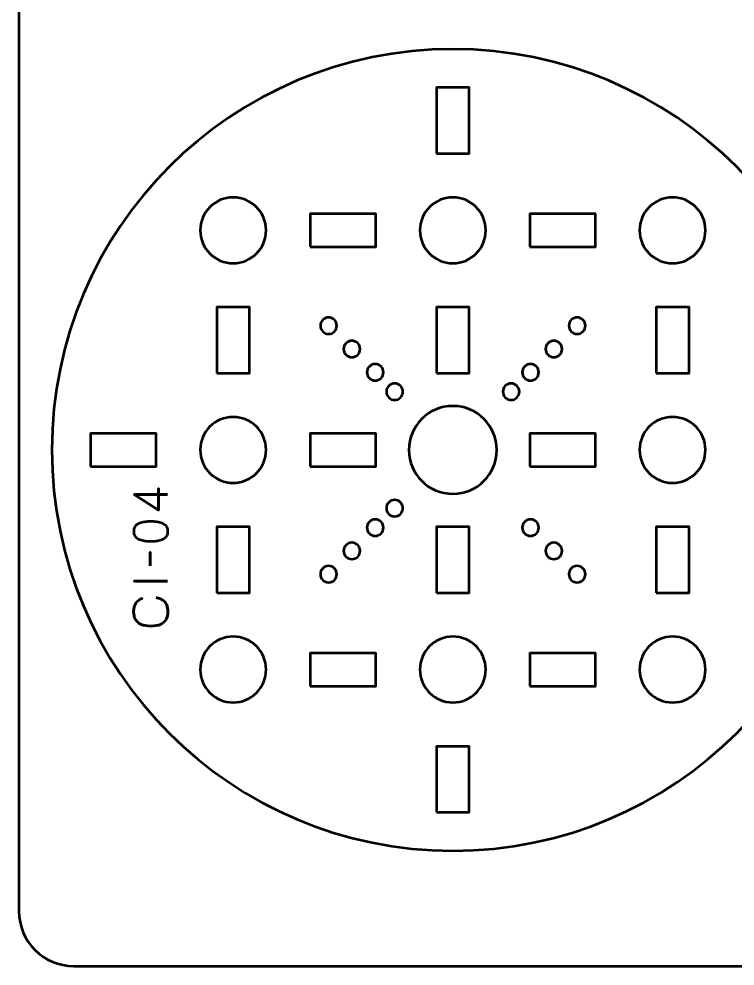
# Model space of a CAD drawing. Header units: centimetres. Extents: x -21 to 0, y -29.7 to 0.
# Drawn here: x -21 to -14.48, y -29.7 to -21.07 of the extents above; entities that cross this region are included whole.
import ezdxf

# ---------------------------------------------------------------- set-up
doc = ezdxf.new("R2010")
doc.units = ezdxf.units.CM
doc.header["$MEASUREMENT"] = 0
doc.layers.add('Layer 1', color=7, linetype='Continuous')

msp = doc.modelspace()

# ---------------------------------------------------------------- linework, layer by layer
at = {"layer": 'Layer 1', "color": 22, "lineweight": 53}
msp.add_open_spline([(-21.00003, -29.19995), (-21.00003, -29.19995), (-21.00003, -0.49992), (-21.00003, -0.49992), (-21.00003, -0.49992), (-21.00003, -0.22295), (-20.77694, 0.00004), (-20.49994, 0.00004), (-20.49994, 0.00004), (-20.49994, 0.00004), (-0.50008, 0.00004), (-0.50008, 0.00004), (-0.50008, 0.00004), (-0.22294, 0.00004), (0.00002, -0.22295), (0.00002, -0.49992), (0.00002, -0.49992), (0.00002, -0.49992), (0.00002, -29.19995), (0.00002, -29.19995), (0.00002, -29.19995), (0.00002, -29.47695), (-0.22294, -29.70004), (-0.50008, -29.70004), (-0.50008, -29.70004), (-0.50008, -29.70004), (-20.49994, -29.70004), (-20.49994, -29.70004), (-20.49994, -29.70004), (-20.77694, -29.70004), (-21.00003, -29.47695), (-21.00003, -29.19995)], degree=3, knots=[0, 0, 0, 0, 0.125, 0.125, 0.125, 0.125, 0.25, 0.25, 0.25, 0.25, 0.375, 0.375, 0.375, 0.375, 0.5, 0.5, 0.5, 0.5, 0.625, 0.625, 0.625, 0.625, 0.75, 0.75, 0.75, 0.75, 0.875, 0.875, 0.875, 0.875, 1, 1, 1, 1], dxfattribs=at)
at = {"layer": 'Layer 1', "color": 2, "lineweight": 53}
msp.add_open_spline([(-20.69998, -24.99996), (-20.69998, -22.98449), (-19.06548, -21.34999), (-17.04996, -21.34999), (-17.04996, -21.34999), (-15.03449, -21.34999), (-13.39998, -22.98449), (-13.39998, -24.99996), (-13.39998, -24.99996), (-13.39998, -27.01548), (-15.03449, -28.64999), (-17.04996, -28.64999), (-17.04996, -28.64999), (-19.06548, -28.64999), (-20.69998, -27.01548), (-20.69998, -24.99996)], degree=3, knots=[0, 0, 0, 0, 0.25, 0.25, 0.25, 0.25, 0.5, 0.5, 0.5, 0.5, 0.75, 0.75, 0.75, 0.75, 1, 1, 1, 1], dxfattribs=at)
at = {"layer": 'Layer 1', "lineweight": 53}
for points in [[(-17.20012, -22.29994), (-17.20012, -22.29994), (-17.20012, -21.69994), (-17.20012, -21.69994), (-17.20012, -21.69994), (-17.20012, -21.69994), (-16.90012, -21.69994), (-16.90012, -21.69994), (-16.90012, -21.69994), (-16.90012, -21.69994), (-16.90012, -22.29994), (-16.90012, -22.29994), (-16.90012, -22.29994), (-16.90012, -22.29994), (-17.20012, -22.29994), (-17.20012, -22.29994)], [(-19.04998, -22.69999), (-18.88435, -22.69999), (-18.74997, -22.83423), (-18.74997, -23), (-18.74997, -23), (-18.74997, -23.16566), (-18.88435, -23.3), (-19.04998, -23.3), (-19.04998, -23.3), (-19.21575, -23.3), (-19.34998, -23.16566), (-19.34998, -23), (-19.34998, -23), (-19.34998, -22.83423), (-19.21575, -22.69999), (-19.04998, -22.69999)], [(-17.05004, -22.69999), (-16.88439, -22.69999), (-16.75005, -22.83423), (-16.75005, -23), (-16.75005, -23), (-16.75005, -23.16566), (-16.88439, -23.3), (-17.05004, -23.3), (-17.05004, -23.3), (-17.21567, -23.3), (-17.35005, -23.16566), (-17.35005, -23), (-17.35005, -23), (-17.35005, -22.83423), (-17.21567, -22.69999), (-17.05004, -22.69999)], [(-15.05009, -22.69999), (-14.88432, -22.69999), (-14.75008, -22.83423), (-14.75008, -23), (-14.75008, -23), (-14.75008, -23.16566), (-14.88432, -23.3), (-15.05009, -23.3), (-15.05009, -23.3), (-15.21575, -23.3), (-15.35009, -23.16566), (-15.35009, -23), (-15.35009, -23), (-15.35009, -22.83423), (-15.21575, -22.69999), (-15.05009, -22.69999)], [(-18.35007, -23.14993), (-18.35007, -23.14993), (-18.35007, -22.84992), (-18.35007, -22.84992), (-18.35007, -22.84992), (-18.35007, -22.84992), (-17.75006, -22.84992), (-17.75006, -22.84992), (-17.75006, -22.84992), (-17.75006, -22.84992), (-17.75006, -23.14993), (-17.75006, -23.14993), (-17.75006, -23.14993), (-17.75006, -23.14993), (-18.35007, -23.14993), (-18.35007, -23.14993)], [(-16.35, -23.14993), (-16.35, -23.14993), (-16.35, -22.84992), (-16.35, -22.84992), (-16.35, -22.84992), (-16.35, -22.84992), (-15.75, -22.84992), (-15.75, -22.84992), (-15.75, -22.84992), (-15.75, -22.84992), (-15.75, -23.14993), (-15.75, -23.14993), (-15.75, -23.14993), (-15.75, -23.14993), (-16.35, -23.14993), (-16.35, -23.14993)], [(-19.20005, -24.29991), (-19.20005, -24.29991), (-19.20005, -23.69991), (-19.20005, -23.69991), (-19.20005, -23.69991), (-19.20005, -23.69991), (-18.90005, -23.69991), (-18.90005, -23.69991), (-18.90005, -23.69991), (-18.90005, -23.69991), (-18.90005, -24.29991), (-18.90005, -24.29991), (-18.90005, -24.29991), (-18.90005, -24.29991), (-19.20005, -24.29991), (-19.20005, -24.29991)], [(-17.20012, -24.29991), (-17.20012, -24.29991), (-17.20012, -23.69991), (-17.20012, -23.69991), (-17.20012, -23.69991), (-17.20012, -23.69991), (-16.90012, -23.69991), (-16.90012, -23.69991), (-16.90012, -23.69991), (-16.90012, -23.69991), (-16.90012, -24.29991), (-16.90012, -24.29991), (-16.90012, -24.29991), (-16.90012, -24.29991), (-17.20012, -24.29991), (-17.20012, -24.29991)], [(-15.20002, -24.29991), (-15.20002, -24.29991), (-15.20002, -23.69991), (-15.20002, -23.69991), (-15.20002, -23.69991), (-15.20002, -23.69991), (-14.90001, -23.69991), (-14.90001, -23.69991), (-14.90001, -23.69991), (-14.90001, -23.69991), (-14.90001, -24.29991), (-14.90001, -24.29991), (-14.90001, -24.29991), (-14.90001, -24.29991), (-15.20002, -24.29991), (-15.20002, -24.29991)], [(-17.05004, -24.59995), (-16.82916, -24.59995), (-16.65004, -24.77907), (-16.65004, -24.99995), (-16.65004, -24.99995), (-16.65004, -25.22079), (-16.82916, -25.39997), (-17.05004, -25.39997), (-17.05004, -25.39997), (-17.27088, -25.39997), (-17.45006, -25.22079), (-17.45006, -24.99995), (-17.45006, -24.99995), (-17.45006, -24.77907), (-17.27088, -24.59995), (-17.05004, -24.59995)], [(-19.04998, -24.69996), (-18.88435, -24.69996), (-18.74997, -24.8343), (-18.74997, -24.99995), (-18.74997, -24.99995), (-18.74997, -25.16558), (-18.88435, -25.29996), (-19.04998, -25.29996), (-19.04998, -25.29996), (-19.21575, -25.29996), (-19.34998, -25.16558), (-19.34998, -24.99995), (-19.34998, -24.99995), (-19.34998, -24.8343), (-19.21575, -24.69996), (-19.04998, -24.69996)], [(-15.05009, -24.69996), (-14.88432, -24.69996), (-14.75008, -24.8343), (-14.75008, -24.99995), (-14.75008, -24.99995), (-14.75008, -25.16558), (-14.88432, -25.29996), (-15.05009, -25.29996), (-15.05009, -25.29996), (-15.21575, -25.29996), (-15.35009, -25.16558), (-15.35009, -24.99995), (-15.35009, -24.99995), (-15.35009, -24.8343), (-15.21575, -24.69996), (-15.05009, -24.69996)], [(-20.35003, -25.15003), (-20.35003, -25.15003), (-20.35003, -24.85003), (-20.35003, -24.85003), (-20.35003, -24.85003), (-20.35003, -24.85003), (-19.75003, -24.85003), (-19.75003, -24.85003), (-19.75003, -24.85003), (-19.75003, -24.85003), (-19.75003, -25.15003), (-19.75003, -25.15003), (-19.75003, -25.15003), (-19.75003, -25.15003), (-20.35003, -25.15003), (-20.35003, -25.15003)], [(-18.35007, -25.15003), (-18.35007, -25.15003), (-18.35007, -24.85003), (-18.35007, -24.85003), (-18.35007, -24.85003), (-18.35007, -24.85003), (-17.75006, -24.85003), (-17.75006, -24.85003), (-17.75006, -24.85003), (-17.75006, -24.85003), (-17.75006, -25.15003), (-17.75006, -25.15003), (-17.75006, -25.15003), (-17.75006, -25.15003), (-18.35007, -25.15003), (-18.35007, -25.15003)], [(-16.35, -25.15003), (-16.35, -25.15003), (-16.35, -24.85003), (-16.35, -24.85003), (-16.35, -24.85003), (-16.35, -24.85003), (-15.75, -24.85003), (-15.75, -24.85003), (-15.75, -24.85003), (-15.75, -24.85003), (-15.75, -25.15003), (-15.75, -25.15003), (-15.75, -25.15003), (-15.75, -25.15003), (-16.35, -25.15003), (-16.35, -25.15003)], [(-19.20005, -26.29998), (-19.20005, -26.29998), (-19.20005, -25.69997), (-19.20005, -25.69997), (-19.20005, -25.69997), (-19.20005, -25.69997), (-18.90005, -25.69997), (-18.90005, -25.69997), (-18.90005, -25.69997), (-18.90005, -25.69997), (-18.90005, -26.29998), (-18.90005, -26.29998), (-18.90005, -26.29998), (-18.90005, -26.29998), (-19.20005, -26.29998), (-19.20005, -26.29998)], [(-17.20012, -26.29998), (-17.20012, -26.29998), (-17.20012, -25.69997), (-17.20012, -25.69997), (-17.20012, -25.69997), (-17.20012, -25.69997), (-16.90012, -25.69997), (-16.90012, -25.69997), (-16.90012, -25.69997), (-16.90012, -25.69997), (-16.90012, -26.29998), (-16.90012, -26.29998), (-16.90012, -26.29998), (-16.90012, -26.29998), (-17.20012, -26.29998), (-17.20012, -26.29998)], [(-15.20002, -26.29998), (-15.20002, -26.29998), (-15.20002, -25.69997), (-15.20002, -25.69997), (-15.20002, -25.69997), (-15.20002, -25.69997), (-14.90001, -25.69997), (-14.90001, -25.69997), (-14.90001, -25.69997), (-14.90001, -25.69997), (-14.90001, -26.29998), (-14.90001, -26.29998), (-14.90001, -26.29998), (-14.90001, -26.29998), (-15.20002, -26.29998), (-15.20002, -26.29998)], [(-19.04998, -26.69988), (-18.88435, -26.69988), (-18.74997, -26.83426), (-18.74997, -26.99989), (-18.74997, -26.99989), (-18.74997, -27.16566), (-18.88435, -27.29989), (-19.04998, -27.29989), (-19.04998, -27.29989), (-19.21575, -27.29989), (-19.34998, -27.16566), (-19.34998, -26.99989), (-19.34998, -26.99989), (-19.34998, -26.83426), (-19.21575, -26.69988), (-19.04998, -26.69988)], [(-17.05004, -26.69988), (-16.88439, -26.69988), (-16.75005, -26.83426), (-16.75005, -26.99989), (-16.75005, -26.99989), (-16.75005, -27.16566), (-16.88439, -27.29989), (-17.05004, -27.29989), (-17.05004, -27.29989), (-17.21567, -27.29989), (-17.35005, -27.16566), (-17.35005, -26.99989), (-17.35005, -26.99989), (-17.35005, -26.83426), (-17.21567, -26.69988), (-17.05004, -26.69988)], [(-15.05009, -26.69988), (-14.88432, -26.69988), (-14.75008, -26.83426), (-14.75008, -26.99989), (-14.75008, -26.99989), (-14.75008, -27.16566), (-14.88432, -27.29989), (-15.05009, -27.29989), (-15.05009, -27.29989), (-15.21575, -27.29989), (-15.35009, -27.16566), (-15.35009, -26.99989), (-15.35009, -26.99989), (-15.35009, -26.83426), (-15.21575, -26.69988), (-15.05009, -26.69988)], [(-18.35007, -27.14996), (-18.35007, -27.14996), (-18.35007, -26.84996), (-18.35007, -26.84996), (-18.35007, -26.84996), (-18.35007, -26.84996), (-17.75006, -26.84996), (-17.75006, -26.84996), (-17.75006, -26.84996), (-17.75006, -26.84996), (-17.75006, -27.14996), (-17.75006, -27.14996), (-17.75006, -27.14996), (-17.75006, -27.14996), (-18.35007, -27.14996), (-18.35007, -27.14996)], [(-16.35, -27.14996), (-16.35, -27.14996), (-16.35, -26.84996), (-16.35, -26.84996), (-16.35, -26.84996), (-16.35, -26.84996), (-15.75, -26.84996), (-15.75, -26.84996), (-15.75, -26.84996), (-15.75, -26.84996), (-15.75, -27.14996), (-15.75, -27.14996), (-15.75, -27.14996), (-15.75, -27.14996), (-16.35, -27.14996), (-16.35, -27.14996)], [(-17.20012, -28.29994), (-17.20012, -28.29994), (-17.20012, -27.69994), (-17.20012, -27.69994), (-17.20012, -27.69994), (-17.20012, -27.69994), (-16.90012, -27.69994), (-16.90012, -27.69994), (-16.90012, -27.69994), (-16.90012, -27.69994), (-16.90012, -28.29994), (-16.90012, -28.29994), (-16.90012, -28.29994), (-16.90012, -28.29994), (-17.20012, -28.29994), (-17.20012, -28.29994)]]:
    msp.add_open_spline(points, degree=3, knots=[0, 0, 0, 0, 0.25, 0.25, 0.25, 0.25, 0.5, 0.5, 0.5, 0.5, 0.75, 0.75, 0.75, 0.75, 1, 1, 1, 1], dxfattribs=at)
at = {"layer": 'Layer 1', "color": 250, "lineweight": 53}
for points in [[(-18.12834, -23.81556), (-18.09906, -23.84484), (-18.09906, -23.89234), (-18.12834, -23.92162), (-18.12834, -23.92162), (-18.15762, -23.9509), (-18.20513, -23.9509), (-18.23441, -23.92162), (-18.23441, -23.92162), (-18.26369, -23.89234), (-18.26369, -23.84484), (-18.23441, -23.81556), (-18.23441, -23.81556), (-18.20513, -23.78628), (-18.15762, -23.78628), (-18.12834, -23.81556)], [(-15.8656, -23.92162), (-15.89488, -23.9509), (-15.94239, -23.9509), (-15.97167, -23.92162), (-15.97167, -23.92162), (-16.00095, -23.89234), (-16.00095, -23.84484), (-15.97167, -23.81556), (-15.97167, -23.81556), (-15.94239, -23.78628), (-15.89488, -23.78628), (-15.8656, -23.81556), (-15.8656, -23.81556), (-15.83632, -23.84484), (-15.83632, -23.89234), (-15.8656, -23.92162)], [(-17.91621, -24.02769), (-17.88693, -24.05697), (-17.88693, -24.10447), (-17.91621, -24.13375), (-17.91621, -24.13375), (-17.94549, -24.16303), (-17.993, -24.16303), (-18.02228, -24.13375), (-18.02228, -24.13375), (-18.05156, -24.10447), (-18.05156, -24.05697), (-18.02228, -24.02769), (-18.02228, -24.02769), (-17.993, -23.99841), (-17.94549, -23.99841), (-17.91621, -24.02769)], [(-16.07773, -24.13375), (-16.10701, -24.16303), (-16.15452, -24.16303), (-16.1838, -24.13375), (-16.1838, -24.13375), (-16.21308, -24.10447), (-16.21308, -24.05697), (-16.1838, -24.02769), (-16.1838, -24.02769), (-16.15452, -23.99841), (-16.10701, -23.99841), (-16.07773, -24.02769), (-16.07773, -24.02769), (-16.04845, -24.05697), (-16.04845, -24.10447), (-16.07773, -24.13375)], [(-17.70408, -24.23982), (-17.6748, -24.2691), (-17.6748, -24.31661), (-17.70408, -24.34589), (-17.70408, -24.34589), (-17.73336, -24.37517), (-17.78086, -24.37517), (-17.81014, -24.34589), (-17.81014, -24.34589), (-17.83942, -24.31661), (-17.83942, -24.2691), (-17.81014, -24.23982), (-17.81014, -24.23982), (-17.78086, -24.21054), (-17.73336, -24.21054), (-17.70408, -24.23982)], [(-17.70408, -24.23982), (-17.6748, -24.2691), (-17.6748, -24.31661), (-17.70408, -24.34589), (-17.70408, -24.34589), (-17.73336, -24.37517), (-17.78086, -24.37517), (-17.81014, -24.34589), (-17.81014, -24.34589), (-17.83942, -24.31661), (-17.83942, -24.2691), (-17.81014, -24.23982), (-17.81014, -24.23982), (-17.78086, -24.21054), (-17.73336, -24.21054), (-17.70408, -24.23982)], [(-16.28986, -24.34589), (-16.31914, -24.37517), (-16.36665, -24.37517), (-16.39593, -24.34589), (-16.39593, -24.34589), (-16.42521, -24.31661), (-16.42521, -24.2691), (-16.39593, -24.23982), (-16.39593, -24.23982), (-16.36665, -24.21054), (-16.31914, -24.21054), (-16.28986, -24.23982), (-16.28986, -24.23982), (-16.26058, -24.2691), (-16.26058, -24.31661), (-16.28986, -24.34589)], [(-16.28986, -24.34589), (-16.31914, -24.37517), (-16.36665, -24.37517), (-16.39593, -24.34589), (-16.39593, -24.34589), (-16.42521, -24.31661), (-16.42521, -24.2691), (-16.39593, -24.23982), (-16.39593, -24.23982), (-16.36665, -24.21054), (-16.31914, -24.21054), (-16.28986, -24.23982), (-16.28986, -24.23982), (-16.26058, -24.2691), (-16.26058, -24.31661), (-16.28986, -24.34589)], [(-17.5273, -24.4166), (-17.49802, -24.44588), (-17.49802, -24.49338), (-17.5273, -24.52266), (-17.5273, -24.52266), (-17.55658, -24.55194), (-17.60409, -24.55194), (-17.63337, -24.52266), (-17.63337, -24.52266), (-17.66265, -24.49338), (-17.66265, -24.44588), (-17.63337, -24.4166), (-17.63337, -24.4166), (-17.60409, -24.38732), (-17.55658, -24.38732), (-17.5273, -24.4166)], [(-16.46664, -24.52266), (-16.49592, -24.55194), (-16.54343, -24.55194), (-16.57271, -24.52266), (-16.57271, -24.52266), (-16.60199, -24.49338), (-16.60199, -24.44588), (-16.57271, -24.4166), (-16.57271, -24.4166), (-16.54343, -24.38732), (-16.49592, -24.38732), (-16.46664, -24.4166), (-16.46664, -24.4166), (-16.43736, -24.44588), (-16.43736, -24.49338), (-16.46664, -24.52266)], [(-17.63337, -25.47726), (-17.60409, -25.44798), (-17.55658, -25.44798), (-17.5273, -25.47726), (-17.5273, -25.47726), (-17.49802, -25.50654), (-17.49802, -25.55404), (-17.5273, -25.58332), (-17.5273, -25.58332), (-17.55658, -25.6126), (-17.60409, -25.6126), (-17.63337, -25.58332), (-17.63337, -25.58332), (-17.66265, -25.55404), (-17.66265, -25.50654), (-17.63337, -25.47726)], [(-17.81014, -25.65403), (-17.78086, -25.62475), (-17.73336, -25.62475), (-17.70408, -25.65403), (-17.70408, -25.65403), (-17.6748, -25.68331), (-17.6748, -25.73082), (-17.70408, -25.7601), (-17.70408, -25.7601), (-17.73336, -25.78938), (-17.78086, -25.78938), (-17.81014, -25.7601), (-17.81014, -25.7601), (-17.83942, -25.73082), (-17.83942, -25.68331), (-17.81014, -25.65403)], [(-17.81014, -25.65403), (-17.78086, -25.62475), (-17.73336, -25.62475), (-17.70408, -25.65403), (-17.70408, -25.65403), (-17.6748, -25.68331), (-17.6748, -25.73082), (-17.70408, -25.7601), (-17.70408, -25.7601), (-17.73336, -25.78938), (-17.78086, -25.78938), (-17.81014, -25.7601), (-17.81014, -25.7601), (-17.83942, -25.73082), (-17.83942, -25.68331), (-17.81014, -25.65403)], [(-16.39593, -25.7601), (-16.42521, -25.73082), (-16.42521, -25.68331), (-16.39593, -25.65403), (-16.39593, -25.65403), (-16.36665, -25.62475), (-16.31914, -25.62475), (-16.28986, -25.65403), (-16.28986, -25.65403), (-16.26058, -25.68331), (-16.26058, -25.73082), (-16.28986, -25.7601), (-16.28986, -25.7601), (-16.31914, -25.78938), (-16.36665, -25.78938), (-16.39593, -25.7601)], [(-16.39593, -25.7601), (-16.42521, -25.73082), (-16.42521, -25.68331), (-16.39593, -25.65403), (-16.39593, -25.65403), (-16.36665, -25.62475), (-16.31914, -25.62475), (-16.28986, -25.65403), (-16.28986, -25.65403), (-16.26058, -25.68331), (-16.26058, -25.73082), (-16.28986, -25.7601), (-16.28986, -25.7601), (-16.31914, -25.78938), (-16.36665, -25.78938), (-16.39593, -25.7601)], [(-18.02228, -25.86617), (-17.993, -25.83689), (-17.94549, -25.83689), (-17.91621, -25.86617), (-17.91621, -25.86617), (-17.88693, -25.89545), (-17.88693, -25.94295), (-17.91621, -25.97223), (-17.91621, -25.97223), (-17.94549, -26.00151), (-17.993, -26.00151), (-18.02228, -25.97223), (-18.02228, -25.97223), (-18.05156, -25.94295), (-18.05156, -25.89545), (-18.02228, -25.86617)], [(-16.1838, -25.97223), (-16.21308, -25.94295), (-16.21308, -25.89545), (-16.1838, -25.86617), (-16.1838, -25.86617), (-16.15452, -25.83689), (-16.10701, -25.83689), (-16.07773, -25.86617), (-16.07773, -25.86617), (-16.04845, -25.89545), (-16.04845, -25.94295), (-16.07773, -25.97223), (-16.07773, -25.97223), (-16.10701, -26.00151), (-16.15452, -26.00151), (-16.1838, -25.97223)], [(-18.23441, -26.0783), (-18.20513, -26.04902), (-18.15762, -26.04902), (-18.12834, -26.0783), (-18.12834, -26.0783), (-18.09906, -26.10758), (-18.09906, -26.15508), (-18.12834, -26.18436), (-18.12834, -26.18436), (-18.15762, -26.21364), (-18.20513, -26.21364), (-18.23441, -26.18436), (-18.23441, -26.18436), (-18.26369, -26.15508), (-18.26369, -26.10758), (-18.23441, -26.0783)], [(-15.97167, -26.18436), (-16.00095, -26.15508), (-16.00095, -26.10758), (-15.97167, -26.0783), (-15.97167, -26.0783), (-15.94239, -26.04902), (-15.89488, -26.04902), (-15.8656, -26.0783), (-15.8656, -26.0783), (-15.83632, -26.10758), (-15.83632, -26.15508), (-15.8656, -26.18436), (-15.8656, -26.18436), (-15.89488, -26.21364), (-15.94239, -26.21364), (-15.97167, -26.18436)]]:
    msp.add_open_spline(points, degree=3, knots=[0, 0, 0, 0, 0.25, 0.25, 0.25, 0.25, 0.5, 0.5, 0.5, 0.5, 0.75, 0.75, 0.75, 0.75, 1, 1, 1, 1], dxfattribs=at)
at = {"layer": 'Layer 1', "color": 30, "lineweight": 53}
for points, knots in [([(-19.6472, -25.40521), (-19.6472, -25.40521), (-19.95242, -25.40521), (-19.95242, -25.40521), (-19.95242, -25.40521), (-19.95242, -25.40521), (-19.72848, -25.54914), (-19.72848, -25.54914), (-19.72848, -25.54914), (-19.72848, -25.54914), (-19.72848, -25.35102), (-19.72848, -25.35102), (-19.72848, -25.35102), (-19.72848, -25.35102), (-19.72848, -25.54914), (-19.72848, -25.54914), (-19.72848, -25.54914), (-19.72848, -25.54914), (-19.95242, -25.40521), (-19.95242, -25.40521), (-19.95242, -25.40521), (-19.95242, -25.40521), (-19.6472, -25.40521), (-19.6472, -25.40521)], [0, 0, 0, 0, 0.1666667, 0.1666667, 0.1666667, 0.1666667, 0.3333333, 0.3333333, 0.3333333, 0.3333333, 0.5, 0.5, 0.5, 0.5, 0.6666667, 0.6666667, 0.6666667, 0.6666667, 0.8333333, 0.8333333, 0.8333333, 0.8333333, 1, 1, 1, 1]), ([(-19.6472, -25.74175), (-19.64727, -25.72694), (-19.64988, -25.71417), (-19.65496, -25.70351), (-19.65496, -25.70351), (-19.66004, -25.69293), (-19.66731, -25.68411), (-19.67655, -25.67706), (-19.67655, -25.67706), (-19.68586, -25.67007), (-19.69687, -25.66457), (-19.70957, -25.66048), (-19.70957, -25.66048), (-19.72227, -25.65645), (-19.73617, -25.65356), (-19.75141, -25.65194), (-19.75141, -25.65194), (-19.76665, -25.65024), (-19.78267, -25.6494), (-19.7996, -25.64947), (-19.7996, -25.64947), (-19.81646, -25.6494), (-19.83248, -25.65024), (-19.84765, -25.65194), (-19.84765, -25.65194), (-19.86282, -25.65356), (-19.87679, -25.65645), (-19.88949, -25.66048), (-19.88949, -25.66048), (-19.90212, -25.66457), (-19.91312, -25.67007), (-19.92251, -25.67706), (-19.92251, -25.67706), (-19.93182, -25.68411), (-19.93909, -25.69293), (-19.94417, -25.70351), (-19.94417, -25.70351), (-19.94932, -25.71417), (-19.95193, -25.72694), (-19.952, -25.74175), (-19.952, -25.74175), (-19.95193, -25.75657), (-19.94932, -25.76934), (-19.94417, -25.78), (-19.94417, -25.78), (-19.93909, -25.79058), (-19.93182, -25.7994), (-19.92251, -25.80645), (-19.92251, -25.80645), (-19.91312, -25.81344), (-19.90212, -25.81894), (-19.88949, -25.82303), (-19.88949, -25.82303), (-19.87679, -25.82706), (-19.86282, -25.82995), (-19.84765, -25.83157), (-19.84765, -25.83157), (-19.83248, -25.83326), (-19.81646, -25.83411), (-19.7996, -25.83404), (-19.7996, -25.83404), (-19.78267, -25.83411), (-19.76665, -25.83326), (-19.75141, -25.83157), (-19.75141, -25.83157), (-19.73617, -25.82995), (-19.72227, -25.82706), (-19.70957, -25.82303), (-19.70957, -25.82303), (-19.69687, -25.81894), (-19.68586, -25.81344), (-19.67655, -25.80645), (-19.67655, -25.80645), (-19.66731, -25.7994), (-19.66004, -25.79058), (-19.65496, -25.78), (-19.65496, -25.78), (-19.64988, -25.76934), (-19.64727, -25.75657), (-19.6472, -25.74175)], [0, 0, 0, 0, 0.05, 0.05, 0.05, 0.05, 0.1, 0.1, 0.1, 0.1, 0.15, 0.15, 0.15, 0.15, 0.2, 0.2, 0.2, 0.2, 0.25, 0.25, 0.25, 0.25, 0.3, 0.3, 0.3, 0.3, 0.35, 0.35, 0.35, 0.35, 0.4, 0.4, 0.4, 0.4, 0.45, 0.45, 0.45, 0.45, 0.5, 0.5, 0.5, 0.5, 0.55, 0.55, 0.55, 0.55, 0.6, 0.6, 0.6, 0.6, 0.65, 0.65, 0.65, 0.65, 0.7, 0.7, 0.7, 0.7, 0.75, 0.75, 0.75, 0.75, 0.8, 0.8, 0.8, 0.8, 0.85, 0.85, 0.85, 0.85, 0.9, 0.9, 0.9, 0.9, 0.95, 0.95, 0.95, 0.95, 1, 1, 1, 1]), ([(-19.6472, -25.74175), (-19.64727, -25.72694), (-19.64988, -25.71417), (-19.65496, -25.70351), (-19.65496, -25.70351), (-19.66004, -25.69293), (-19.66731, -25.68411), (-19.67655, -25.67706), (-19.67655, -25.67706), (-19.68586, -25.67007), (-19.69687, -25.66457), (-19.70957, -25.66048), (-19.70957, -25.66048), (-19.72227, -25.65645), (-19.73617, -25.65356), (-19.75141, -25.65194), (-19.75141, -25.65194), (-19.76665, -25.65024), (-19.78267, -25.6494), (-19.7996, -25.64947), (-19.7996, -25.64947), (-19.81646, -25.6494), (-19.83248, -25.65024), (-19.84765, -25.65194), (-19.84765, -25.65194), (-19.86282, -25.65356), (-19.87679, -25.65645), (-19.88949, -25.66048), (-19.88949, -25.66048), (-19.90212, -25.66457), (-19.91312, -25.67007), (-19.92251, -25.67706), (-19.92251, -25.67706), (-19.93182, -25.68411), (-19.93909, -25.69293), (-19.94417, -25.70351), (-19.94417, -25.70351), (-19.94932, -25.71417), (-19.95193, -25.72694), (-19.952, -25.74175), (-19.952, -25.74175), (-19.95193, -25.75657), (-19.94932, -25.76934), (-19.94417, -25.78), (-19.94417, -25.78), (-19.93909, -25.79058), (-19.93182, -25.7994), (-19.92251, -25.80645), (-19.92251, -25.80645), (-19.91312, -25.81344), (-19.90212, -25.81894), (-19.88949, -25.82303), (-19.88949, -25.82303), (-19.87679, -25.82706), (-19.86282, -25.82995), (-19.84765, -25.83157), (-19.84765, -25.83157), (-19.83248, -25.83326), (-19.81646, -25.83411), (-19.7996, -25.83404), (-19.7996, -25.83404), (-19.78267, -25.83411), (-19.76665, -25.83326), (-19.75141, -25.83157), (-19.75141, -25.83157), (-19.73617, -25.82995), (-19.72227, -25.82706), (-19.70957, -25.82303), (-19.70957, -25.82303), (-19.69687, -25.81894), (-19.68586, -25.81344), (-19.67655, -25.80645), (-19.67655, -25.80645), (-19.66731, -25.7994), (-19.66004, -25.79058), (-19.65496, -25.78), (-19.65496, -25.78), (-19.64988, -25.76934), (-19.64727, -25.75657), (-19.6472, -25.74175)], [0, 0, 0, 0, 0.05, 0.05, 0.05, 0.05, 0.1, 0.1, 0.1, 0.1, 0.15, 0.15, 0.15, 0.15, 0.2, 0.2, 0.2, 0.2, 0.25, 0.25, 0.25, 0.25, 0.3, 0.3, 0.3, 0.3, 0.35, 0.35, 0.35, 0.35, 0.4, 0.4, 0.4, 0.4, 0.45, 0.45, 0.45, 0.45, 0.5, 0.5, 0.5, 0.5, 0.55, 0.55, 0.55, 0.55, 0.6, 0.6, 0.6, 0.6, 0.65, 0.65, 0.65, 0.65, 0.7, 0.7, 0.7, 0.7, 0.75, 0.75, 0.75, 0.75, 0.8, 0.8, 0.8, 0.8, 0.85, 0.85, 0.85, 0.85, 0.9, 0.9, 0.9, 0.9, 0.95, 0.95, 0.95, 0.95, 1, 1, 1, 1]), ([(-19.8068, -26.05417), (-19.8068, -26.05417), (-19.8068, -25.93098), (-19.8068, -25.93098), (-19.8068, -25.93098), (-19.8068, -25.93098), (-19.8068, -26.05417), (-19.8068, -26.05417)], [0, 0, 0, 0, 0.5, 0.5, 0.5, 0.5, 1, 1, 1, 1]), ([(-19.6472, -26.19514), (-19.6472, -26.19514), (-19.95242, -26.19514), (-19.95242, -26.19514), (-19.95242, -26.19514), (-19.95242, -26.19514), (-19.6472, -26.19514), (-19.6472, -26.19514)], [0, 0, 0, 0, 0.5, 0.5, 0.5, 0.5, 1, 1, 1, 1]), ([(-19.74965, -26.345), (-19.72545, -26.34952), (-19.70548, -26.35742), (-19.68982, -26.3685), (-19.68982, -26.3685), (-19.67422, -26.37964), (-19.66265, -26.3939), (-19.6551, -26.41125), (-19.6551, -26.41125), (-19.64755, -26.42854), (-19.64374, -26.44886), (-19.64381, -26.472), (-19.64381, -26.472), (-19.64374, -26.50015), (-19.64918, -26.52407), (-19.66025, -26.54369), (-19.66025, -26.54369), (-19.67126, -26.5633), (-19.68826, -26.57826), (-19.71133, -26.58856), (-19.71133, -26.58856), (-19.73441, -26.59886), (-19.76397, -26.60401), (-19.80002, -26.60408), (-19.80002, -26.60408), (-19.83593, -26.60401), (-19.86543, -26.59886), (-19.8885, -26.58856), (-19.8885, -26.58856), (-19.91157, -26.57826), (-19.92864, -26.5633), (-19.93972, -26.54369), (-19.93972, -26.54369), (-19.9508, -26.52407), (-19.9563, -26.50015), (-19.95623, -26.472), (-19.95623, -26.472), (-19.9563, -26.44187), (-19.94988, -26.41662), (-19.93697, -26.3963), (-19.93697, -26.3963), (-19.92406, -26.37605), (-19.90409, -26.36116), (-19.87707, -26.35178), (-19.87707, -26.35178), (-19.90409, -26.36116), (-19.92406, -26.37605), (-19.93697, -26.3963), (-19.93697, -26.3963), (-19.94988, -26.41662), (-19.9563, -26.44187), (-19.95623, -26.472), (-19.95623, -26.472), (-19.9563, -26.50015), (-19.9508, -26.52407), (-19.93972, -26.54369), (-19.93972, -26.54369), (-19.92864, -26.5633), (-19.91157, -26.57826), (-19.8885, -26.58856), (-19.8885, -26.58856), (-19.86543, -26.59886), (-19.83593, -26.60401), (-19.80002, -26.60408), (-19.80002, -26.60408), (-19.76397, -26.60401), (-19.73441, -26.59886), (-19.71133, -26.58856), (-19.71133, -26.58856), (-19.68826, -26.57826), (-19.67126, -26.5633), (-19.66025, -26.54369), (-19.66025, -26.54369), (-19.64918, -26.52407), (-19.64374, -26.50015), (-19.64381, -26.472), (-19.64381, -26.472), (-19.64374, -26.44886), (-19.64755, -26.42854), (-19.6551, -26.41125), (-19.6551, -26.41125), (-19.66265, -26.3939), (-19.67422, -26.37964), (-19.68982, -26.3685), (-19.68982, -26.3685), (-19.70548, -26.35742), (-19.72545, -26.34952), (-19.74965, -26.345)], [0, 0, 0, 0, 0.0454545, 0.0454545, 0.0454545, 0.0454545, 0.0909091, 0.0909091, 0.0909091, 0.0909091, 0.1363636, 0.1363636, 0.1363636, 0.1363636, 0.1818182, 0.1818182, 0.1818182, 0.1818182, 0.2272727, 0.2272727, 0.2272727, 0.2272727, 0.2727273, 0.2727273, 0.2727273, 0.2727273, 0.3181818, 0.3181818, 0.3181818, 0.3181818, 0.3636364, 0.3636364, 0.3636364, 0.3636364, 0.4090909, 0.4090909, 0.4090909, 0.4090909, 0.4545455, 0.4545455, 0.4545455, 0.4545455, 0.5, 0.5, 0.5, 0.5, 0.5454545, 0.5454545, 0.5454545, 0.5454545, 0.5909091, 0.5909091, 0.5909091, 0.5909091, 0.6363636, 0.6363636, 0.6363636, 0.6363636, 0.6818182, 0.6818182, 0.6818182, 0.6818182, 0.7272727, 0.7272727, 0.7272727, 0.7272727, 0.7727273, 0.7727273, 0.7727273, 0.7727273, 0.8181818, 0.8181818, 0.8181818, 0.8181818, 0.8636364, 0.8636364, 0.8636364, 0.8636364, 0.9090909, 0.9090909, 0.9090909, 0.9090909, 0.9545455, 0.9545455, 0.9545455, 0.9545455, 1, 1, 1, 1])]:
    msp.add_open_spline(points, degree=3, knots=knots, dxfattribs=at)

doc.saveas('drawing.dxf')
